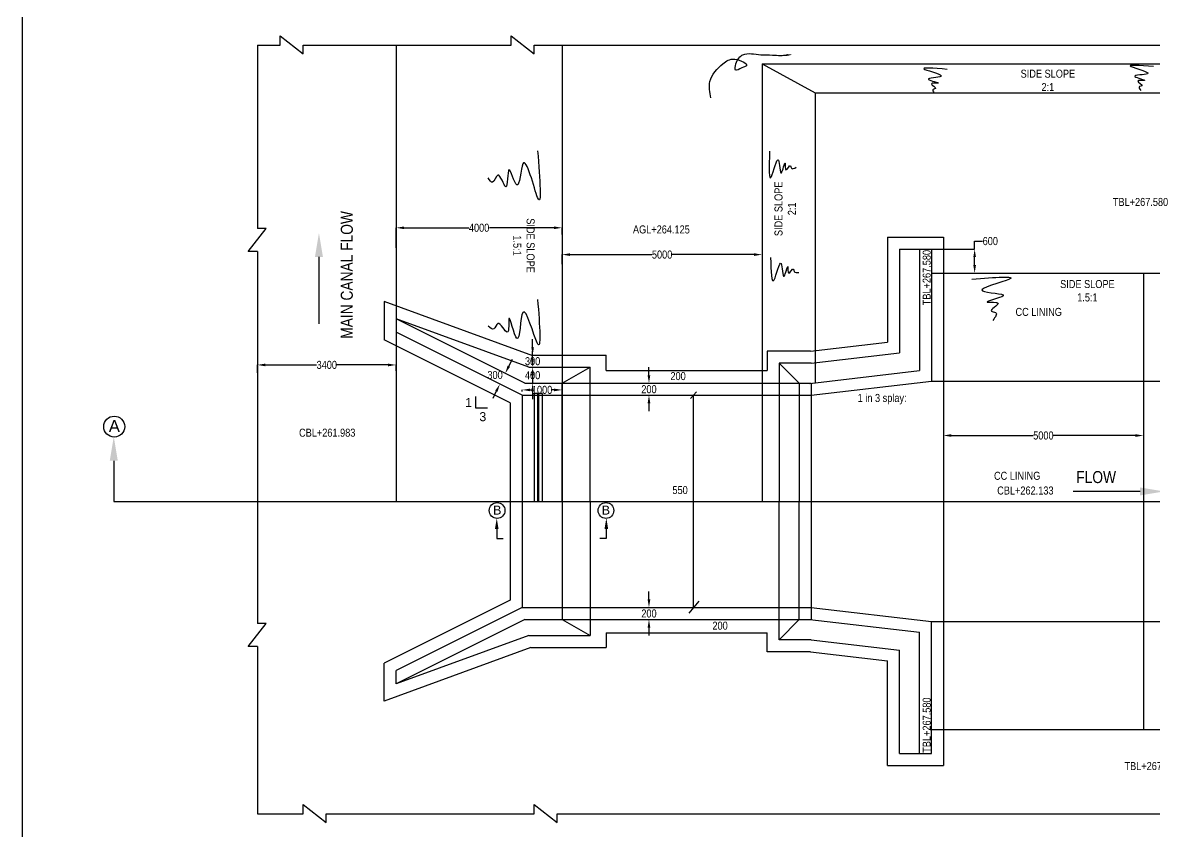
# Model space of a CAD drawing. Header units: inches. Extents: x -392027 to 80613, y -22027 to 270759.
# Drawn here: x -392027 to -363740, y 238156 to 258352 of the extents above; entities that cross this region are included whole.
import ezdxf

# ---------------------------------------------------------------- set-up
doc = ezdxf.new("R2010")
doc.units = ezdxf.units.IN
doc.header["$MEASUREMENT"] = 0
for name, color, linetype in [('GL', 40, 'Continuous'), ('head wall', 4, 'Continuous'), ('main canal', 1, 'Continuous'), ('walls', 130, 'Continuous')]:
    doc.layers.add(name, color=color, linetype=linetype)
doc.styles.add('ARIAL NARROW', font='ARIALN.TTF')
doc.dimstyles.get("Standard").update_dxf_attribs({"dimtxt": 0.18, "dimasz": 0.18, "dimexe": 0.18, "dimexo": 0.0625, "dimgap": 0.09, "dimtad": 0, "dimtih": 1, "dimtoh": 1, "dimdec": 4, "dimzin": 0, "dimdsep": 46, "dimtxsty": 'Standard', "dimcen": 0.09, "dimadec": 0, "dimazin": 0, "dimtfac": 1, "dimtdec": 4, "dimtofl": 0, "dimtmove": 0, "dimatfit": 3, "dimfxl": 1, "dimtolj": 1, "dimtzin": 0, "dimarcsym": 0})
doc.dimstyles.new('STANDARD$0', dxfattribs={"dimscale": 88.888889, "dimtxt": 0.02, "dimasz": 0.02, "dimexe": 0.05, "dimexo": 0.1, "dimgap": 0.002, "dimtad": 2, "dimdec": 0, "dimzin": 1, "dimdsep": 46, "dimtxsty": 'Standard', "dimblk": 'OBLIQUE', "dimcen": 0.09, "dimadec": 0, "dimazin": 0, "dimtfac": 1, "dimtdec": 4, "dimtofl": 0, "dimtmove": 0, "dimatfit": 3, "dimfxl": 1, "dimtolj": 1, "dimtzin": 1, "dimarcsym": 0})

# ---------------------------------------------------------------- blocks, each defined once
blk = doc.blocks.new('*D24')
at = {"layer": 'Defpoints', "color": 0, "transparency": 16777216}
for p in [(-378544, 249249), (-379544, 249143), (-378544, 249180)]:
    blk.add_point(p, dxfattribs=at)
at = {"layer": 'walls', "color": 0, "lineweight": -2, "transparency": 16777216}
for p, q in [((-378544, 249249), (-378544, 249180)), ((-379544, 249143), (-379544, 249180)), ((-379344, 249180), (-379291, 249180)), ((-378744, 249180), (-378797, 249180))]:
    blk.add_line(p, q, dxfattribs=at)
at = {"layer": 'walls', "color": 0, "transparency": 16777216}
for points in [[(-379344, 249213), (-379344, 249147), (-379544, 249180)], [(-378744, 249213), (-378744, 249147), (-378544, 249180)]]:
    blk.add_solid(points, dxfattribs=at)
at = {"layer": 'walls', "color": 0, "transparency": 16777216, "insert": (-379044, 249180), "char_height": 200, "attachment_point": 5, "style": 'ARIAL NARROW'}
blk.add_mtext('\\A1;1000', dxfattribs=at)
blk = doc.blocks.new('*D25')
at = {"layer": 'Defpoints', "color": 0, "transparency": 16777216}
for p in [(-382692, 253229), (-378544, 253063), (-382692, 252732)]:
    blk.add_point(p, dxfattribs=at)
at = {"layer": 'main canal', "color": 0, "lineweight": -2, "transparency": 16777216}
for p, q in [((-382692, 252732), (-382692, 253229)), ((-382492, 253229), (-380876, 253229)), ((-378744, 253229), (-380360, 253229)), ((-378544, 253063), (-378544, 253229))]:
    blk.add_line(p, q, dxfattribs=at)
at = {"layer": 'main canal', "color": 0, "transparency": 16777216}
for points in [[(-382492, 253262), (-382492, 253196), (-382692, 253229)], [(-378744, 253262), (-378744, 253196), (-378544, 253229)]]:
    blk.add_solid(points, dxfattribs=at)
at = {"layer": 'main canal', "color": 0, "transparency": 16777216, "insert": (-380618, 253229), "char_height": 200, "attachment_point": 5, "style": 'ARIAL NARROW'}
blk.add_mtext('\\A1;4000', dxfattribs=at)
blk = doc.blocks.new('*D26')
at = {"layer": 'Defpoints', "color": 0, "transparency": 16777216}
for p in [(-378544, 252317), (-373544, 252559), (-373544, 252559)]:
    blk.add_point(p, dxfattribs=at)
at = {"layer": 'main canal', "color": 0, "lineweight": -2, "transparency": 16777216}
for p, q in [((-378544, 252317), (-378544, 252560)), ((-378344, 252559), (-376299, 252559)), ((-373744, 252559), (-375790, 252559)), ((-373544, 252559), (-373544, 252560))]:
    blk.add_line(p, q, dxfattribs=at)
at = {"layer": 'main canal', "color": 0, "transparency": 16777216}
for points in [[(-378344, 252593), (-378344, 252526), (-378544, 252559)], [(-373744, 252593), (-373744, 252526), (-373544, 252559)]]:
    blk.add_solid(points, dxfattribs=at)
at = {"layer": 'main canal', "color": 0, "transparency": 16777216, "insert": (-376044, 252559), "char_height": 200, "attachment_point": 5, "style": 'ARIAL NARROW'}
blk.add_mtext('\\A1;5000', dxfattribs=at)
blk = doc.blocks.new('*D27')
at = {"layer": 'Defpoints', "color": 0, "transparency": 16777216}
for p in [(-382692, 249804), (-386157, 249607), (-382692, 249656)]:
    blk.add_point(p, dxfattribs=at)
at = {"layer": 'main canal', "color": 0, "lineweight": -2, "transparency": 16777216}
for p, q in [((-386157, 249607), (-386157, 249804)), ((-385957, 249804), (-384679, 249804)), ((-382892, 249804), (-384170, 249804)), ((-382692, 249656), (-382692, 249804))]:
    blk.add_line(p, q, dxfattribs=at)
at = {"layer": 'main canal', "color": 0, "transparency": 16777216}
for points in [[(-385957, 249837), (-385957, 249770), (-386157, 249804)], [(-382892, 249837), (-382892, 249770), (-382692, 249804)]]:
    blk.add_solid(points, dxfattribs=at)
at = {"layer": 'main canal', "color": 0, "transparency": 16777216, "insert": (-384425, 249804), "char_height": 200, "attachment_point": 5, "style": 'ARIAL NARROW'}
blk.add_mtext('\\A1;3400', dxfattribs=at)
blk = doc.blocks.new('*D28')
at = {"layer": 'Defpoints', "color": 0, "transparency": 16777216}
for p in [(-364014, 248839), (-369014, 248041), (-364014, 248041)]:
    blk.add_point(p, dxfattribs=at)
at = {"layer": 'main canal', "color": 0, "lineweight": -2, "transparency": 16777216}
for p, q in [((-364014, 248839), (-364014, 248041)), ((-369014, 248041), (-369014, 248041)), ((-368814, 248041), (-366769, 248041)), ((-364214, 248041), (-366260, 248041))]:
    blk.add_line(p, q, dxfattribs=at)
at = {"layer": 'main canal', "color": 0, "transparency": 16777216}
for points in [[(-368814, 248075), (-368814, 248008), (-369014, 248041)], [(-364214, 248075), (-364214, 248008), (-364014, 248041)]]:
    blk.add_solid(points, dxfattribs=at)
at = {"layer": 'main canal', "color": 0, "transparency": 16777216, "insert": (-366514, 248041), "char_height": 200, "attachment_point": 5, "style": 'ARIAL NARROW'}
blk.add_mtext('\\A1;5000', dxfattribs=at)
blk = doc.blocks.new('*D29')
at = {"layer": 'Defpoints', "color": 0, "transparency": 16777216}
for p in [(-379280, 249746), (-379280, 249346), (-379280, 249346)]:
    blk.add_point(p, dxfattribs=at)
at = {"layer": 'walls', "color": 0, "lineweight": -2, "transparency": 16777216}
for p, q in [((-379280, 249946), (-379280, 250146)), ((-379280, 249746), (-379280, 249746)), ((-379280, 249346), (-379280, 249346)), ((-379280, 249146), (-379280, 248946))]:
    blk.add_line(p, q, dxfattribs=at)
at = {"layer": 'walls', "color": 0, "transparency": 16777216}
for points in [[(-379313, 249946), (-379246, 249946), (-379280, 249746)], [(-379313, 249146), (-379246, 249146), (-379280, 249346)]]:
    blk.add_solid(points, dxfattribs=at)
at = {"layer": 'walls', "color": 0, "transparency": 16777216, "insert": (-379280, 249546), "char_height": 200, "attachment_point": 5, "style": 'ARIAL NARROW'}
blk.add_mtext('\\A1;400', dxfattribs=at)
blk = doc.blocks.new('*D30')
at = {"layer": 'Defpoints', "color": 0, "transparency": 16777216}
for p in [(-376372, 243746), (-376372, 243746), (-376372, 243446)]:
    blk.add_point(p, dxfattribs=at)
at = {"layer": 'walls', "color": 0, "lineweight": -2, "transparency": 16777216}
for p, q in [((-376372, 243946), (-376372, 244146)), ((-376373, 243746), (-376373, 243746)), ((-376373, 243446), (-376373, 243446)), ((-376372, 243246), (-376372, 243046))]:
    blk.add_line(p, q, dxfattribs=at)
at = {"layer": 'walls', "color": 0, "transparency": 16777216}
for points in [[(-376406, 243946), (-376339, 243946), (-376372, 243746)], [(-376406, 243246), (-376339, 243246), (-376372, 243446)]]:
    blk.add_solid(points, dxfattribs=at)
at = {"layer": 'walls', "color": 0, "transparency": 16777216, "insert": (-376372, 243596), "char_height": 200, "attachment_point": 5, "style": 'ARIAL NARROW'}
blk.add_mtext('\\A1;200', dxfattribs=at)
blk = doc.blocks.new('*D50')
at = {"layer": 'Defpoints', "color": 0, "transparency": 16777216}
for p in [(-379280, 250046), (-379280, 249746), (-379280, 249746)]:
    blk.add_point(p, dxfattribs=at)
at = {"layer": 'walls', "color": 0, "lineweight": -2, "transparency": 16777216}
for p, q in [((-379280, 250246), (-379280, 250446)), ((-379280, 250046), (-379280, 250046)), ((-379280, 249746), (-379280, 249746)), ((-379280, 249546), (-379280, 249346))]:
    blk.add_line(p, q, dxfattribs=at)
at = {"layer": 'walls', "color": 0, "transparency": 16777216}
for points in [[(-379313, 250246), (-379246, 250246), (-379280, 250046)], [(-379313, 249546), (-379246, 249546), (-379280, 249746)]]:
    blk.add_solid(points, dxfattribs=at)
at = {"layer": 'walls', "color": 0, "transparency": 16777216, "insert": (-379280, 249896), "char_height": 200, "attachment_point": 5, "style": 'ARIAL NARROW'}
blk.add_mtext('\\A1;300', dxfattribs=at)
blk = doc.blocks.new('*D51')
at = {"layer": 'Defpoints', "color": 0, "transparency": 16777216}
for p in [(-376372, 249346), (-376372, 249046), (-376372, 249046)]:
    blk.add_point(p, dxfattribs=at)
at = {"layer": 'walls', "color": 0, "lineweight": -2, "transparency": 16777216}
for p, q in [((-376372, 249546), (-376372, 249746)), ((-376373, 249346), (-376373, 249346)), ((-376373, 249046), (-376373, 249046)), ((-376372, 248846), (-376372, 248646))]:
    blk.add_line(p, q, dxfattribs=at)
at = {"layer": 'walls', "color": 0, "transparency": 16777216}
for points in [[(-376406, 249546), (-376339, 249546), (-376372, 249346)], [(-376406, 248846), (-376339, 248846), (-376372, 249046)]]:
    blk.add_solid(points, dxfattribs=at)
at = {"layer": 'walls', "color": 0, "transparency": 16777216, "insert": (-376372, 249196), "char_height": 200, "attachment_point": 5, "style": 'ARIAL NARROW'}
blk.add_mtext('\\A1;200', dxfattribs=at)
blk = doc.blocks.new('*D52')
at = {"layer": 'Defpoints', "color": 0, "transparency": 16777216}
for p in [(-369314, 252696), (-368233, 252696), (-369314, 252096)]:
    blk.add_point(p, dxfattribs=at)
at = {"layer": 'main canal', "color": 0, "lineweight": -2, "transparency": 16777216}
for p, q in [((-368233, 252696), (-368233, 252896)), ((-368233, 252896), (-368033, 252896)), ((-369314, 252696), (-368232, 252696)), ((-368233, 252296), (-368233, 252496)), ((-369314, 252096), (-368232, 252096))]:
    blk.add_line(p, q, dxfattribs=at)
at = {"layer": 'main canal', "color": 0, "transparency": 16777216}
for points in [[(-368266, 252496), (-368199, 252496), (-368233, 252696)], [(-368266, 252296), (-368199, 252296), (-368233, 252096)]]:
    blk.add_solid(points, dxfattribs=at)
at = {"layer": 'main canal', "color": 0, "transparency": 16777216, "insert": (-367841, 252896), "char_height": 200, "attachment_point": 5, "style": 'ARIAL NARROW'}
blk.add_mtext('\\A1;600', dxfattribs=at)
blk = doc.blocks.new('*D61')
at = {"layer": 'Defpoints', "color": 0, "transparency": 16777216}
for p in [(-379965, 249592), (-379965, 249592), (-380099, 249324)]:
    blk.add_point(p, dxfattribs=at)
at = {"layer": 'walls', "color": 0, "lineweight": -2, "transparency": 16777216}
for p, q in [((-379875, 249771), (-379786, 249950)), ((-379965, 249592), (-379965, 249592)), ((-380099, 249324), (-380099, 249324)), ((-380188, 249145), (-380278, 248966))]:
    blk.add_line(p, q, dxfattribs=at)
at = {"layer": 'walls', "color": 0, "transparency": 16777216}
for points in [[(-379905, 249786), (-379846, 249756), (-379965, 249592)], [(-380218, 249160), (-380159, 249130), (-380099, 249324)]]:
    blk.add_solid(points, dxfattribs=at)
at = {"layer": 'walls', "color": 0, "transparency": 16777216, "insert": (-380219, 249552), "char_height": 200, "attachment_point": 5, "style": 'ARIAL NARROW'}
blk.add_mtext('\\A1;300', dxfattribs=at)
blk = doc.blocks.new('_Oblique')
at = {"color": 0, "linetype": 'ByBlock', "lineweight": -2}
blk.add_line((-0.5, -0.5), (0.5, 0.5), dxfattribs=at)
blk = doc.blocks.new('*D62')
at = {"color": 0, "lineweight": -2, "transparency": 16777216}
for p, q in [((-377835, 249046), (-375261, 249046)), ((-375265, 249046), (-375265, 243746)), ((-377835, 243746), (-375261, 243746))]:
    blk.add_line(p, q, dxfattribs=at)
at = {"layer": 'Defpoints', "color": 0, "transparency": 16777216}
for p in [(-377844, 249046), (-377844, 243746), (-375265, 243746)]:
    blk.add_point(p, dxfattribs=at)
at = {"color": 0, "lineweight": -2, "transparency": 16777216, "xscale": 1.777777777777778, "yscale": 1.777777777777778, "zscale": 1.777777777777778}
for p, rotation in [((-375265, 249046), 90), ((-375265, 243746), 270)]:
    blk.add_blockref('_Oblique', p, dxfattribs=dict(at, rotation=rotation))
at = {"color": 0, "transparency": 16777216, "insert": (-375264, 246396), "char_height": 1.78, "attachment_point": 5, "rotation": 90}
blk.add_mtext('\\A1;5300', dxfattribs=at)

msp = doc.modelspace()

# ---------------------------------------------------------------- linework, layer by layer
for p, q in [((-375181.5, 249131), (-375332.8, 248964.7)), ((-375129.7, 243906.5), (-375373.7, 243601.8))]:
    msp.add_line(p, q)
msp.add_lwpolyline([(-380709.8, 249012.7), (-380709.8, 248728.5), (-380409.4, 248728.5)])
at = {"layer": 'GL', "color": 0}
msp.add_spline([(-374827.9, 256472.2), (-374847.5, 256884.5), (-374523.4, 257326.2), (-374224.7, 257438.1), (-373938.2, 257277.1), (-374049.1, 257223.4), (-374210.9, 257167.3), (-374198.5, 257323.2), (-374022.4, 257551.9), (-373580.4, 257551.9), (-373286.4, 257543.6), (-373080.3, 257533.2), (-372933.7, 257543.6)], degree=3, dxfattribs=at)
msp.add_solid([(-372932.1, 257518.7), (-372784, 257553.1), (-372935.2, 257568.6)], dxfattribs=at)
at = {"layer": 'head wall', "color": 0}
for p, q in [((-382691.8, 257790), (-382691.8, 246396.3)), ((-378544.3, 257790), (-378544.3, 246396.3)), ((-378544.2, 257790), (-378544.2, 246396.3)), ((-373544.3, 257326.3), (-373544.3, 246396.3)), ((-373544.3, 257326.3), (-361041, 257326.3)), ((-373544.3, 257326.3), (-372214.3, 256596.3)), ((-372214.3, 256596.3), (-361041, 256596.3)), ((-372214.3, 256596.3), (-372214.3, 249360)), ((-382691.8, 255793.1), (-382691.8, 246396.3)), ((-369614.3, 252696.3), (-369614.3, 249663.4)), ((-369314.3, 252696.3), (-369314.3, 249396.3)), ((-369314.3, 252096.3), (-361041, 252096.3)), ((-364014.3, 252096.3), (-364014.3, 240696.3)), ((-379544.2, 249046.4), (-382691.7, 250620.3)), ((-372614.3, 249346.3), (-373114.3, 249851.8)), ((-372349.1, 249344.3), (-369614.3, 249663.4)), ((-379473.4, 249346.3), (-378544.2, 249346.3)), ((-379473.4, 249346.3), (-372314.3, 249346.3)), ((-372614.3, 249346.3), (-372614.3, 246396.3)), ((-372314.3, 249046.3), (-369314.3, 249396.3)), ((-372314.3, 249346.3), (-372314.3, 246396.3)), ((-369314.3, 249396.3), (-361041, 249396.3)), ((-379544.2, 249046.3), (-379544.2, 243746.3)), ((-379544.2, 249046.3), (-372314.3, 249046.3)), ((-369014.3, 246396.3), (-369014.3, 239796.3)), ((-379844.2, 243931.7), (-382991.8, 242358)), ((-377444.2, 243113.5), (-377444.2, 242746.3)), ((-377444.2, 243113.5), (-373414.3, 243113.5)), ((-373414.3, 242640.9), (-373414.3, 243113.5)), ((-379325.9, 242746.3), (-382991.8, 241408.3)), ((-379325.9, 242746.3), (-377444.2, 242746.3)), ((-372331.7, 242640.9), (-373414.3, 242640.9)), ((-372331.7, 242640.9), (-370414.3, 242417.2)), ((-370414.3, 239796.3), (-370414.3, 242417.2)), ((-382991.8, 241408.3), (-382991.8, 242358))]:
    msp.add_line(p, q, dxfattribs=at)
at = {"layer": 'head wall', "color": 0, "ltscale": 25}
for p, q in [((-370414.3, 252996.3), (-370414.3, 250375.5)), ((-370414.3, 252996.3), (-369014.3, 252996.3)), ((-369014.3, 252996.3), (-369014.3, 246396.3)), ((-370114.3, 252696.3), (-370114.3, 250108.4)), ((-372331.7, 250151.8), (-370414.3, 250375.5)), ((-372331.7, 250151.8), (-373414.3, 250151.8)), ((-373414.3, 250151.8), (-373414.3, 249663)), ((-372314.3, 249851.8), (-370114.3, 250108.4)), ((-379308.2, 250046.3), (-377444.2, 250046.3)), ((-373114.3, 249851.8), (-373114.3, 246396.3)), ((-372314.3, 249851.8), (-373114.3, 249851.8)), ((-379379, 249746.3), (-377844.2, 249746.3)), ((-377444.2, 249663), (-373414.3, 249663)), ((-373114.3, 242940.9), (-373114.3, 246396.3)), ((-372614.3, 243446.3), (-372614.3, 246396.3)), ((-372614.3, 243446.3), (-372614.3, 246396.3)), ((-372314.3, 246396.3), (-372314.3, 243446.3)), ((-379544.2, 243746.3), (-372314.3, 243746.3)), ((-372314.3, 243746.3), (-369314.3, 243396.3)), ((-379473.4, 243446.3), (-372314.3, 243446.3)), ((-372614.3, 243446.3), (-373114.3, 242940.9)), ((-372349.1, 243448.4), (-369614.3, 243129.3)), ((-369314.3, 243396.3), (-361041, 243396.3)), ((-369314.3, 240096.3), (-369314.3, 243396.3)), ((-379379, 243046.3), (-377844.2, 243046.3)), ((-369614.3, 240096.3), (-369614.3, 243129.3)), ((-372314.3, 242940.9), (-373114.3, 242940.9)), ((-372314.3, 242940.9), (-370114.3, 242684.2)), ((-370114.3, 240096.3), (-370114.3, 242684.2)), ((-369314.3, 240696.3), (-361041, 240696.3)), ((-370114.3, 240096.3), (-369314.3, 240096.3))]:
    msp.add_line(p, q, dxfattribs=at)
at = {"layer": 'head wall', "color": 0, "ltscale": 500}
for p, q in [((-382991.8, 251384.4), (-382991.8, 250435)), ((-379276.1, 250028.2), (-382991.8, 251384.4)), ((-379379, 249746.3), (-382691.8, 250955.5)), ((-379844.2, 248861.1), (-382991.8, 250435)), ((-377444.2, 249663), (-377444.2, 250046.3)), ((-378544.2, 249346.3), (-377844.2, 249746.3)), ((-377844.2, 246396.3), (-377844.2, 249746.3)), ((-378544.2, 246396.3), (-378544.2, 249346.3)), ((-379844.2, 248861.1), (-379844.2, 243931.7)), ((-378544.2, 246396.3), (-378544.2, 243446.3)), ((-377844.2, 246396.3), (-377844.2, 243046.3)), ((-379544.2, 243746.3), (-382691.8, 242172.6)), ((-379473.4, 243446.3), (-382691.8, 241837.1)), ((-378544.2, 243446.3), (-377844.2, 243046.3)), ((-379379, 243046.3), (-382691.8, 241837.1)), ((-382691.8, 241837.1), (-382691.8, 242172.6))]:
    msp.add_line(p, q, dxfattribs=at)
at = {"layer": 'head wall', "color": 0}
msp.add_lwpolyline([(-322900.1, 221521.8), (-392026.7, 221521.8), (-392026.7, 270759.1), (-322900.1, 270759.1)], close=True, dxfattribs=at)
for points in [[(-368917.7, 257186), (-369479.4, 257186), (-369073.7, 257009.1), (-369385.8, 256936.2), (-369146.5, 256842.5), (-369313, 256821.7), (-369208.9, 256707.2), (-369271.4, 256686.4), (-369240.1, 256592.7)], [(-363759.6, 257255), (-364321.3, 257255), (-363915.6, 257078.1), (-364227.7, 257005.2), (-363988.4, 256911.5), (-364154.8, 256890.7), (-364050.8, 256776.2), (-364113.2, 256755.4), (-364082, 256661.7)], [(-373358.3, 255143.6), (-373312, 254509.1), (-373135.1, 254914.7), (-373062.2, 254602.7), (-372968.5, 254841.9), (-372947.7, 254675.5), (-372833.2, 254779.5), (-372812.4, 254717.1), (-372693.7, 254741.1)], [(-373334.1, 252490.8), (-373243, 251929.1), (-373066.1, 252334.8), (-372993.2, 252022.7), (-372899.5, 252262), (-372878.7, 252095.5), (-372764.2, 252199.6), (-372743.4, 252137.1), (-372629.4, 252116.5)], [(-368299.5, 251946.1), (-367363.4, 251946.1), (-368039.5, 251651.1), (-367519.4, 251529.7), (-367918.1, 251373.5), (-367640.8, 251338.9), (-367814.1, 251148), (-367710.1, 251113.3), (-367777, 250915.3)]]:
    msp.add_spline(points, degree=3, dxfattribs=at)
at = {"layer": 'main canal', "color": 0}
for p, q in [((-385587.8, 257790), (-385587.8, 258026.2)), ((-385587.8, 258026.2), (-385016.3, 257575.9)), ((-379816.4, 257790), (-379816.4, 258026.2)), ((-379816.4, 258026.2), (-379245, 257575.9)), ((-386157.4, 257790), (-385587.8, 257790)), ((-386157.4, 257790), (-386157.4, 253208.8)), ((-385016.3, 257790), (-379816.4, 257790)), ((-385016.3, 257575.9), (-385016.3, 257790)), ((-379245, 257790), (-362572.9, 257790)), ((-379245, 257575.9), (-379245, 257790)), ((-386393.5, 252637.4), (-385943.3, 253208.8)), ((-385943.3, 253208.8), (-386157.4, 253208.8)), ((-386157.4, 252637.4), (-386393.5, 252637.4)), ((-386157.4, 252637.4), (-386157.4, 243346.8)), ((-370114.3, 252696.3), (-369314.3, 252696.3)), ((-384620.8, 252502.6), (-384620.8, 250830.7)), ((-389749.1, 247412), (-389749.1, 246396.3)), ((-364099.4, 246644), (-365771.3, 246644)), ((-386393.5, 242775.4), (-385943.3, 243346.8)), ((-385943.3, 243346.8), (-386157.4, 243346.8)), ((-386157.4, 242775.4), (-386393.5, 242775.4)), ((-386157.4, 242775.4), (-386157.4, 238591.4)), ((-370414.3, 239796.3), (-369014.3, 239796.3)), ((-385011.2, 238591.4), (-385011.2, 238827.5)), ((-385011.2, 238827.5), (-384439.8, 238377.3)), ((-379239.9, 238591.4), (-379239.9, 238827.5)), ((-379239.9, 238827.5), (-378668.4, 238377.3)), ((-386157.4, 238591.4), (-385011.2, 238591.4)), ((-384439.8, 238591.4), (-379239.9, 238591.4)), ((-384439.8, 238377.3), (-384439.8, 238591.4)), ((-378668.4, 238591.4), (-361996.3, 238591.4)), ((-378668.4, 238377.3), (-378668.4, 238591.4))]:
    msp.add_line(p, q, dxfattribs=at)
at = {"layer": 'main canal', "color": 0, "ltscale": 50}
msp.add_line((-389749.1, 246396.3), (-360307.8, 246396.3), dxfattribs=at)
at = {"layer": 'main canal', "color": 0}
msp.add_circle((-389737.3, 248263.1), 261.6, dxfattribs=at)
for points in [[(-379155.5, 255151.7), (-379155.5, 253981.6), (-379524.1, 254826.7), (-379678, 254300.1), (-379871.1, 254675), (-379953.5, 254252.2), (-380153, 254545), (-380279, 254364.8), (-380391.6, 254480)], [(-379155.5, 251442.1), (-379166.9, 250352.3), (-379524.1, 251117), (-379675.9, 250467), (-379871.1, 250965.3), (-379914.5, 250618.7), (-380153, 250835.3), (-380248.8, 250701.5), (-380391.6, 250770.3)]]:
    msp.add_spline(points, degree=3, dxfattribs=at)
for points in [[(-384520.8, 252502.6), (-384720.8, 252502.6), (-384620.8, 253102.6)], [(-389649.1, 247412), (-389849.1, 247412), (-389749.1, 248012)], [(-364099.4, 246544), (-364099.4, 246744), (-363499.4, 246644)]]:
    msp.add_solid(points, dxfattribs=at)
at = {"layer": 'walls', "color": 0}
for p, q in [((-379473.4, 249346.3), (-382691.8, 250955.5)), ((-379244.2, 249093.8), (-379244.2, 246396.3)), ((-379044.2, 249093.8), (-379244.2, 249093.8)), ((-379154.2, 249093.8), (-379154.2, 246396.3)), ((-379134.2, 249093.8), (-379134.2, 246396.3)), ((-379044.2, 249093.8), (-379044.2, 246396.3)), ((-380176.6, 245708.1), (-380176.6, 245472.1)), ((-377438.1, 245708.1), (-377438.1, 245472.1)), ((-380176.6, 245472.1), (-380015.9, 245472.1)), ((-377438.1, 245472.1), (-377598.9, 245472.1))]:
    msp.add_line(p, q, dxfattribs=at)
at = {"layer": 'walls', "color": 0, "ltscale": 12.5}
msp.add_line((-379044.2, 249093.8), (-379044.2, 246396.3), dxfattribs=at)
at = {"layer": 'walls', "color": 0}
for centre in [(-380167.8, 246168.3), (-377447, 246168.3)]:
    msp.add_circle(centre, 196.2, dxfattribs=at)
for points in [[(-380132, 245708.1), (-380222, 245708.1), (-380177, 245978.1)], [(-377482.8, 245708.1), (-377392.8, 245708.1), (-377437.8, 245978.1)]]:
    msp.add_solid(points, dxfattribs=at)

# ---------------------------------------------------------------- texts
at = {"layer": 'head wall', "color": 0, "char_height": 200, "style": 'ARIAL NARROW'}
for s, insert, width, attachment_point in [('SIDE SLOPE\\P2:1', (-366401.9, 256644.4), 2125.56, 8), ('AGL+264.125', (-376772.1, 253288.3), 2879.04, 1), ('SIDE SLOPE\\P1.5:1', (-365413.8, 251924), 2125.56, 2), ('1 in 3 splay:', (-370544.2, 249079.5), 2125.56, 2), ('CBL+261.983', (-385117.6, 248211.9), 1933.217, 1), ('CBL+262.133', (-367668.9, 246767.9), 1633.217, 1)]:
    msp.add_mtext(s, dxfattribs=dict(at, insert=insert, width=width, attachment_point=attachment_point))
at = {"layer": 'head wall', "color": 0, "char_height": 200, "rotation": 90, "style": 'ARIAL NARROW'}
for s, insert, width, attachment_point in [('SIDE SLOPE\\P2:1', (-372701.4, 253703), 2125.56, 8), ('TBL+267.580', (-369531.4, 251293.5), 2879.04, 1)]:
    msp.add_mtext(s, dxfattribs=dict(at, insert=insert, width=width, attachment_point=attachment_point))
at = {"layer": 'head wall', "color": 0, "ltscale": 25, "insert": (-369531.4, 241499.1), "char_height": 200, "width": 2879.04, "attachment_point": 3, "rotation": 90, "style": 'ARIAL NARROW'}
msp.add_mtext('TBL+267.580', dxfattribs=at)
at = {"layer": 'main canal', "color": 0, "attachment_point": 1, "style": 'ARIAL NARROW'}
for s, insert, char_height, width in [('TBL+267.580', (-364778, 253974.3), 200, 2125.56), ('200', (-375835.4, 249625.7), 200, 1651.51), ('{\\fArial|b0|i0|c0|p34;A}', (-389873.8, 248426.4), 300, 488.047), ('FLOW', (-365691.5, 247153.4), 300, 1651.51), ('200', (-374785.8, 243392.1), 200, 1651.51), ('TBL+267.580', (-364487.2, 239886.5), 200, 2125.56)]:
    msp.add_mtext(s, dxfattribs=dict(at, insert=insert, char_height=char_height, width=width))
at = {"layer": 'main canal', "color": 0, "style": 'ARIAL NARROW'}
for s, insert, char_height, width, attachment_point, rotation in [('MAIN CANAL FLOW', (-384074.5, 250457.8), 300, 5272.545, 1, 90), ('SIDE SLOPE\\P1.5:1', (-379230.7, 252785.6), 200, 2125.56, 2, 270)]:
    msp.add_mtext(s, dxfattribs=dict(at, insert=insert, char_height=char_height, width=width, attachment_point=attachment_point, rotation=rotation))
at = {"layer": 'walls', "color": 0, "style": 'ARIAL NARROW'}
for s, insert, char_height, width, attachment_point in [('CC LINING  ', (-367210.7, 251228.1), 200, 1226.361, 1), ('{\\fArial|b0|i0|c0|p34;1}', (-380967.5, 248978.6), 225, 366.035, 1), ('{\\fArial|b0|i0|c0|p34;3}', (-380612.8, 248624.3), 225, 366.035, 1), ('CC LINING  ', (-367748.1, 247135.6), 200, 1226.361, 1), ('550 ', (-375785.3, 246779.6), 200, 1226.361, 1), ('{\\fArial|b0|i0|c0|p34;B}', (-380270.2, 246290.8), 225, 366.035, 1), ('{\\fArial|b0|i0|c0|p34;B}', (-377344.6, 246290.8), 225, 366.035, 3)]:
    msp.add_mtext(s, dxfattribs=dict(at, insert=insert, char_height=char_height, width=width, attachment_point=attachment_point))

# ---------------------------------------------------------------- dimensions: what is measured, and where the dimension line sits
dim = msp.add_linear_dim(base=(-375265.3, 243746.3), p1=(-377844.2, 249046.3), p2=(-377844.2, 243746.3), angle=90, dimstyle='STANDARD$0')
dim.commit()
dim.dimension.update_dxf_attribs({"geometry": '*D62', "text_midpoint": (-375264.3, 246396.3)})
at = {"layer": 'main canal', "color": 0}
for base, p1, p2, text, dimstyle, override, picture, middle in [((-382691.8, 253229.1), (-378544.3, 253063.3), (-382691.8, 252732.2), '4000', 'STANDARD$0', {"dimscale": 1, "dimtxt": 200, "dimasz": 200, "dimexe": 0.18, "dimexo": 0.0625, "dimgap": 10, "dimtad": 0, "dimtih": 1, "dimtoh": 1, "dimzin": 0, "dimtxsty": 'ARIAL NARROW', "dimtzin": 0}, '*D25', (-380618, 253229.1)), ((-373544.3, 252559.4), (-378544.3, 252317.4), (-373544.3, 252559.4), '5000', 'Standard', {"dimtxt": 200, "dimasz": 200, "dimgap": 10, "dimdec": 0, "dimtxsty": 'ARIAL NARROW'}, '*D26', (-376044.3, 252559.4)), ((-382691.8, 249803.7), (-386157.4, 249606.8), (-382691.8, 249656), '3400', 'STANDARD$0', {"dimscale": 1, "dimtxt": 200, "dimasz": 200, "dimexe": 0.18, "dimexo": 0.0625, "dimgap": 10, "dimtad": 0, "dimtih": 1, "dimtoh": 1, "dimzin": 0, "dimtxsty": 'ARIAL NARROW', "dimtzin": 0}, '*D27', (-384424.6, 249803.7))]:
    dim = msp.add_linear_dim(base=base, p1=p1, p2=p2, text=text, dimstyle=dimstyle, override=override, dxfattribs=at)
    dim.commit()
    dim.dimension.update_dxf_attribs({"geometry": picture, "text_midpoint": middle})
dim = msp.add_linear_dim(base=(-368232.6, 252696.3), p1=(-369314.3, 252096.3), p2=(-369314.3, 252696.3), angle=90, dimstyle='STANDARD$0', override={"dimscale": 1, "dimtxt": 200, "dimasz": 200, "dimexe": 0.18, "dimexo": 0.0625, "dimgap": 10, "dimtad": 0, "dimtih": 1, "dimtoh": 1, "dimzin": 0, "dimtxsty": 'ARIAL NARROW', "dimtzin": 0}, dxfattribs=at)
dim.commit()
dim.dimension.update_dxf_attribs({"geometry": '*D52', "text_midpoint": (-367841.2, 252896.3)})
dim = msp.add_linear_dim(base=(-364014.3, 248041.2), p1=(-369014.3, 248041.2), p2=(-364014.3, 248839.3), dimstyle='STANDARD$0', override={"dimscale": 1, "dimtxt": 200, "dimasz": 200, "dimexe": 0.18, "dimexo": 0.0625, "dimgap": 10, "dimtad": 0, "dimtih": 1, "dimtoh": 1, "dimzin": 0, "dimtxsty": 'ARIAL NARROW', "dimtmove": 2, "dimtzin": 0}, dxfattribs=at)
dim.commit()
dim.dimension.update_dxf_attribs({"geometry": '*D28', "text_midpoint": (-366514.3, 248041.2)})
at = {"layer": 'walls', "color": 0}
for base, p1, p2, picture, middle in [((-379279.5, 249746.3), (-379279.5, 250046.3), (-379279.5, 249746.3), '*D50', (-379279.5, 249896.3)), ((-379279.7, 249346.3), (-379279.7, 249746.3), (-379279.7, 249346.3), '*D29', (-379279.7, 249546.3))]:
    dim = msp.add_linear_dim(base=base, p1=p1, p2=p2, angle=90, dimstyle='STANDARD$0', override={"dimscale": 1, "dimtxt": 200, "dimasz": 200, "dimexe": 0.18, "dimexo": 0.0625, "dimgap": 10, "dimtad": 0, "dimtih": 1, "dimtoh": 1, "dimzin": 0, "dimtxsty": 'ARIAL NARROW', "dimtmove": 2, "dimtzin": 0}, dxfattribs=at)
    dim.commit()
    dim.dimension.update_dxf_attribs({"geometry": picture, "text_midpoint": middle})
dim = msp.add_aligned_dim(p1=(-380098.9, 249323.8), p2=(-379964.8, 249592), distance=0, text='300', dimstyle='STANDARD$0', override={"dimscale": 1, "dimtxt": 200, "dimasz": 200, "dimexe": 0.18, "dimexo": 0.0625, "dimgap": 10, "dimtad": 0, "dimtih": 1, "dimtoh": 1, "dimzin": 0, "dimtxsty": 'ARIAL NARROW', "dimtmove": 2, "dimtzin": 0}, dxfattribs=at)
dim.commit()
dim.dimension.update_dxf_attribs({"geometry": '*D61', "text_midpoint": (-380219.2, 249551.6)})
for base, p1, p2, angle, picture, middle in [((-376372.4, 249046.3), (-376372.4, 249346.3), (-376372.4, 249046.3), 270, '*D51', (-376372.4, 249196.3)), ((-376372.4, 243746.3), (-376372.4, 243446.3), (-376372.4, 243746.3), 90, '*D30', (-376372.4, 243596.3))]:
    dim = msp.add_linear_dim(base=base, p1=p1, p2=p2, angle=angle, text='200', dimstyle='STANDARD$0', override={"dimscale": 1, "dimtxt": 200, "dimasz": 200, "dimexe": 0.18, "dimexo": 0.0625, "dimgap": 10, "dimtad": 0, "dimtih": 1, "dimtoh": 1, "dimzin": 0, "dimtxsty": 'ARIAL NARROW', "dimtmove": 2, "dimtzin": 0}, dxfattribs=at)
    dim.commit()
    dim.dimension.update_dxf_attribs({"geometry": picture, "text_midpoint": middle})
dim = msp.add_linear_dim(base=(-378544.2, 249180), p1=(-379544.2, 249142.8), p2=(-378544.2, 249248.6), dimstyle='Standard', override={"dimtxt": 200, "dimasz": 200, "dimgap": 10, "dimdec": 0, "dimtxsty": 'ARIAL NARROW'}, dxfattribs=at)
dim.commit()
dim.dimension.update_dxf_attribs({"geometry": '*D24', "text_midpoint": (-379044.2, 249180)})

doc.saveas('drawing.dxf')
